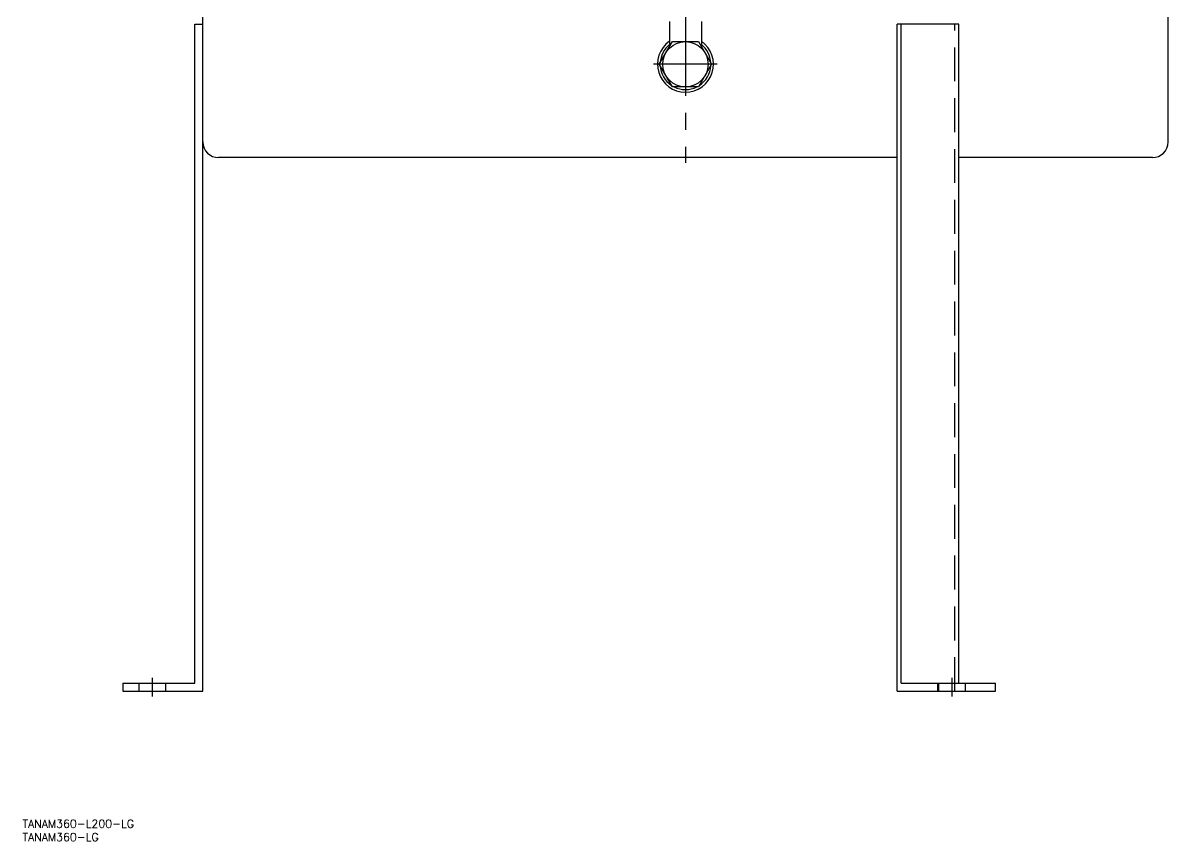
# Model space of a CAD drawing. Extents: x -248 to 845, y -890 to 199.
# Drawn here: x -248.3 to 180.9, y -890.2 to -583.5 of the extents above; entities that cross this region are included whole.
import ezdxf

# ---------------------------------------------------------------- set-up
doc = ezdxf.new("R2010")
doc.units = 0
doc.linetypes.add('CENTER', pattern=[50.8, 31.75, -6.35, 6.35, -6.35])
doc.linetypes.add('DASHED', pattern=[19.05, 12.7, -6.35])
doc.layers.get('0').update_dxf_attribs({"linetype": 'CONTINUOUS'})
doc.layers.add('CENTER', color=1, linetype='CONTINUOUS')
doc.styles.get("Standard").update_dxf_attribs({"font": 'txt.shx', "height": 3, "bigfont": 'bigfont.shx'})

msp = doc.modelspace()

# ---------------------------------------------------------------- linework, layer by layer
at = {"color": 7, "linetype": 'CONTINUOUS'}
for p, q in [((-180.9, -833.98), (-180.9, -417.16)), ((180.9, -628.08), (180.9, -417.16)), ((-6, -582.98), (-6, -592.37)), ((6, -582.98), (6, -592.37)), ((-183.9, -583.98), (-180.9, -583.98)), ((-183.9, -830.98), (-183.9, -583.98)), ((79.37, -833.98), (79.37, -583.98)), ((102.49, -583.98), (79.37, -583.98)), ((80.84, -830.98), (80.84, -583.98)), ((102.49, -830.98), (102.49, -583.98)), ((-9.81, -598.98), (-4.91, -590.48)), ((-4.91, -590.48), (4.91, -590.48)), ((4.91, -590.48), (9.81, -598.98)), ((-4.91, -607.48), (-9.81, -598.98)), ((9.81, -598.98), (4.91, -607.48)), ((4.91, -607.48), (-4.91, -607.48)), ((79.37, -633.98), (-175, -633.98)), ((175, -633.98), (102.49, -633.98)), ((-210.9, -830.98), (-183.9, -830.98)), ((-210.9, -830.98), (-210.9, -833.98)), ((80.84, -830.98), (116.23, -830.98)), ((94.57, -833.98), (94.57, -830.98)), ((116.23, -833.98), (116.23, -830.98)), ((-210.9, -833.98), (-180.9, -833.98)), ((79.37, -833.98), (116.23, -833.98))]:
    msp.add_line(p, q, dxfattribs=at)
at = {"color": 3, "linetype": 'DASHED'}
for p, q in [((101.02, -833.98), (101.02, -583.98)), ((-204.9, -830.98), (-204.9, -833.98)), ((-194.9, -830.98), (-194.9, -833.98)), ((95.01, -833.98), (95.01, -830.98)), ((105.01, -833.98), (105.01, -830.98))]:
    msp.add_line(p, q, dxfattribs=at)
at = {"color": 7, "linetype": 'CONTINUOUS'}
msp.add_circle((0, -598.98), 8.5, dxfattribs=at)
for centre, radius, start, end in [((0, -598.98), 10.5, 124.8499, 55.1501), ((0, -598.98), 9.5, 129.1667, 176.5254), ((0, -598.98), 9.5, 3.4746, 50.8333), ((0, -598.98), 9.5, 183.4746, 236.5254), ((0, -598.98), 9.5, 303.4746, 356.5254), ((0, -598.98), 9.5, 243.4746, 296.5254), ((-175, -628.08), 5.9, 180, 270), ((175, -628.08), 5.9, 270, 0)]:
    msp.add_arc(centre, radius, start, end, dxfattribs=at)
at = {"layer": 'CENTER', "color": 1, "linetype": 'CENTER'}
for p, q in [((0, -325.08), (0, -635.98)), ((0, -588.36), (0, -609.61)), ((11.94, -598.98), (-11.94, -598.98)), ((-199.9, -828.98), (-199.9, -835.98)), ((100.01, -835.98), (100.01, -828.98))]:
    msp.add_line(p, q, dxfattribs=at)

# ---------------------------------------------------------------- texts
at = {"color": 7, "linetype": 'CONTINUOUS'}
for s, p in [('TANAM360-L200-LG', (-248.46, -885.17)), ('TANAM360-LG', (-248.46, -890.17))]:
    msp.add_text(s, height=3, dxfattribs=at).set_placement(p)

doc.saveas('drawing.dxf')
